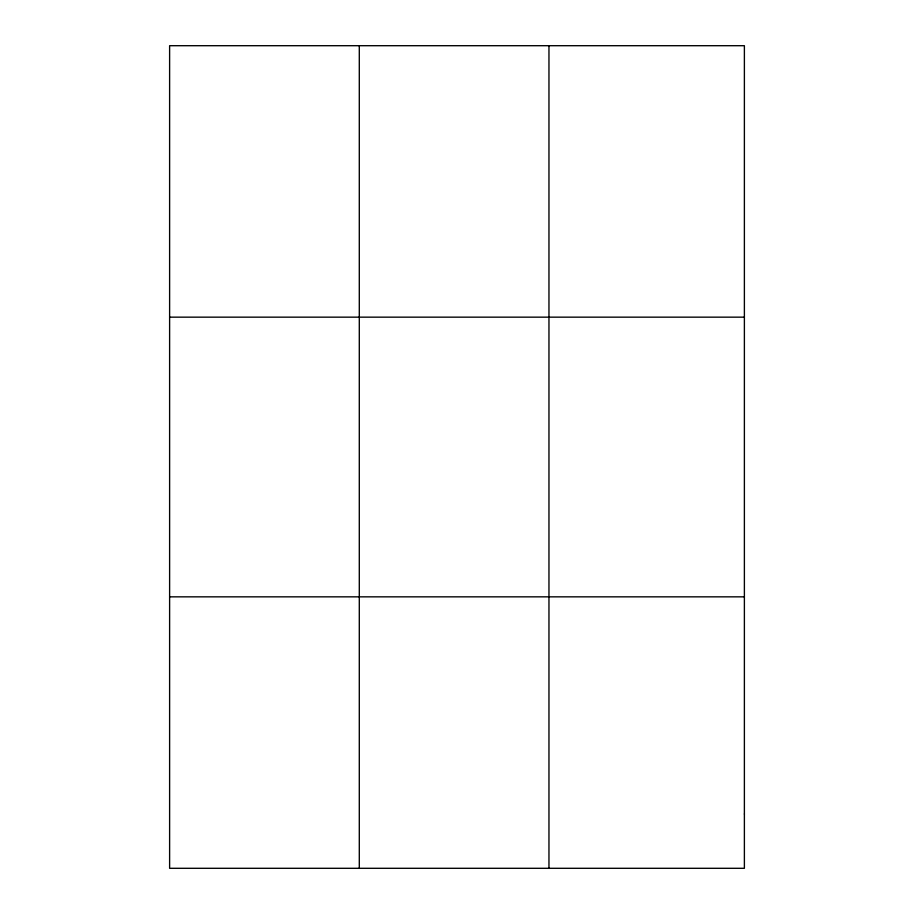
<?xml version="1.0" encoding="UTF-8"?>
<svg xmlns="http://www.w3.org/2000/svg" width="914" height="914" viewBox="0 0 914 914"><rect width="100%" height="100%" fill="white"/><g stroke="black" fill="none" stroke-linecap="round" stroke-linejoin="round"><path stroke-width="1.37" d="M359.293 868.3L359.293 45.7M548.96 868.3L548.96 45.7M169.616 317.158L744.384 317.158M169.616 596.842L744.384 596.842M744.384 814.008L744.384 868.3L169.616 868.3L169.616 45.7L744.384 45.7L744.384 814.008"/></g></svg>
